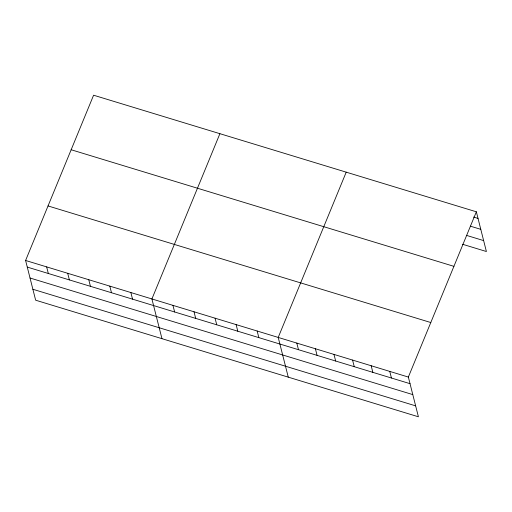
<?xml version="1.0" encoding="UTF-8"?>
<svg xmlns="http://www.w3.org/2000/svg" width="512" height="512" viewBox="0 0 512 512"><rect width="100%" height="100%" fill="white"/><g stroke="black" fill="none" stroke-linecap="round" stroke-linejoin="round"><path stroke-width="0.77" d="M476.352 211.802L408.352 377.069L418.406 416.787L35.648 300.198L25.6 260.474L93.594 95.213L476.352 211.802L486.4 251.526L462.605 244.275M219.904 133.69L151.91 298.95L161.958 338.669M346.214 172.16L278.214 337.427L288.269 377.146M473.562 217.056L478.022 218.413M470.374 226.17L480.787 229.338M466.534 235.386L483.635 240.595M71.155 149.747L453.914 266.342M48.038 205.939L430.79 322.534M25.6 260.474L408.352 377.069M27.27 267.085L410.022 383.68M30.035 278.01L412.787 394.605M32.883 289.267L415.642 405.862M389.76 371.405L391.437 378.016M371.174 365.741L372.845 372.352M352.582 360.083L354.253 366.688M333.99 354.419L335.661 361.024M315.398 348.755L317.069 355.36M296.806 343.091L298.483 349.696M257.165 331.014L258.835 337.626M236.115 324.602L237.786 331.213M215.066 318.189L216.736 324.8M194.01 311.776L195.686 318.387M172.96 305.363L174.63 311.974M130.854 292.538L132.531 299.149M109.805 286.125L111.475 292.736M88.755 279.712L90.426 286.323M67.706 273.299L69.376 279.91M46.65 266.886L48.326 273.498"/></g></svg>
